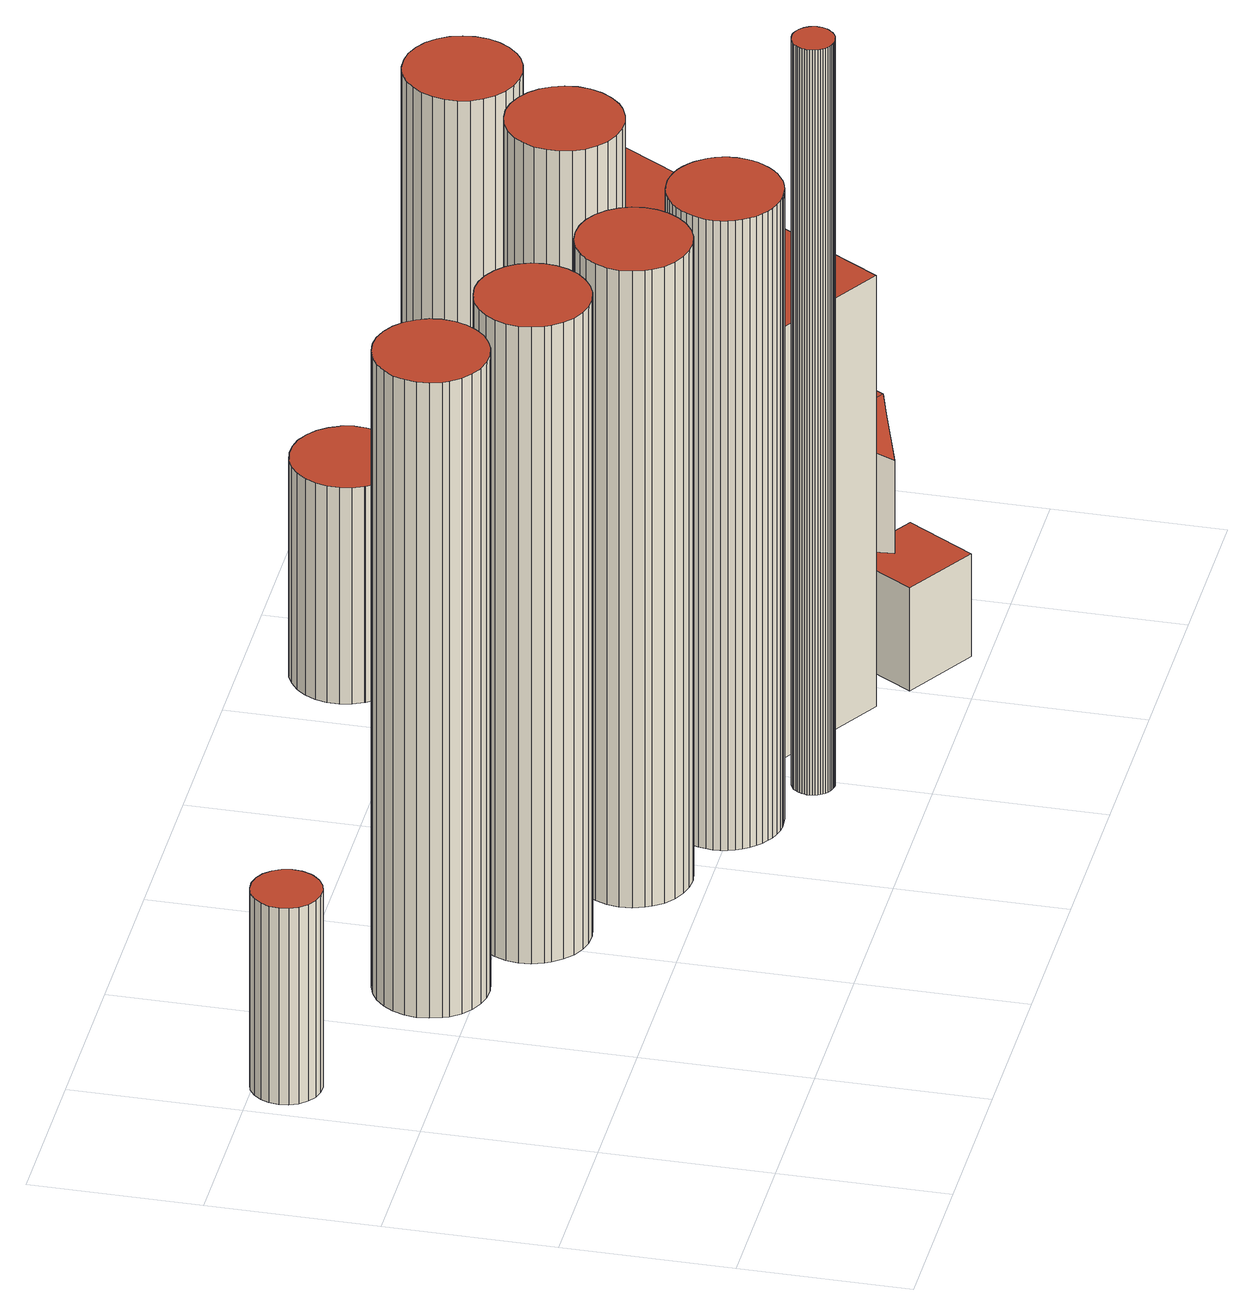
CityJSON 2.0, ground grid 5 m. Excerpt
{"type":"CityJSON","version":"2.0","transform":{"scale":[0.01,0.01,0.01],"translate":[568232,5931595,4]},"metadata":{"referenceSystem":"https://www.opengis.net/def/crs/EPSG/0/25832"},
"CityObjects":{
"building1":{"type":"Building","attributes":{"Grundfläche 2D":"3.207987","Grundhöhe NN":"4.654"},"geometry":[{"type":"Solid","lod":"3","boundaries":[[[[0,1,2,3,4,5,6,7,8,9,10,11,12,13,14,15,16,17,18,19,20,21,22]],[[23,24,5,4]],[[25,26,3,2]],[[26,23,4,3]],[[24,27,6,5]],[[27,28,7,6]],[[28,29,8,7]],[[29,30,9,8]],[[30,31,10,9]],[[31,32,11,10]],[[32,33,12,11]],[[33,34,13,12]],[[34,35,14,13]],[[35,36,15,14]],[[36,37,16,15]],[[37,38,17,16]],[[38,39,18,17]],[[39,40,19,18]],[[40,41,20,19]],[[41,42,21,20]],[[42,43,22,21]],[[43,44,0,22]],[[44,45,1,0]],[[45,25,2,1]],[[41,40,39,38,37,36,35,34,33,32,31,30,29,28,27,24,23,26,25,45,44,43,42]]]],"semantics":{"surfaces":[{"type":"RoofSurface"},{"type":"WallSurface"},{"type":"GroundSurface"}],"values":[[0,1,1,1,1,1,1,1,1,1,1,1,1,1,1,1,1,1,1,1,1,1,1,1,2]]}}]},
"building2":{"type":"Building","attributes":{"Grundfläche 2D":"8.494809","Grundhöhe NN":"4.865"},"geometry":[{"type":"Solid","lod":"3","boundaries":[[[[46,47,48,49,50,51,52,53,54,55,56,57,58,59,60,61,62,63,64,65,66,67,68,69,70,71,72,73,74]],[[75,76,55,54]],[[77,78,52,51]],[[78,79,53,52]],[[79,75,54,53]],[[76,80,56,55]],[[80,81,57,56]],[[81,82,58,57]],[[82,83,59,58]],[[83,84,60,59]],[[84,85,61,60]],[[85,86,62,61]],[[86,87,63,62]],[[87,88,64,63]],[[88,89,65,64]],[[89,90,66,65]],[[90,91,67,66]],[[91,92,68,67]],[[92,93,69,68]],[[93,94,70,69]],[[94,95,71,70]],[[95,96,72,71]],[[96,97,73,72]],[[97,98,74,73]],[[98,99,46,74]],[[99,100,47,46]],[[100,101,48,47]],[[101,102,49,48]],[[102,103,50,49]],[[103,77,51,50]],[[96,95,94,93,92,91,90,89,88,87,86,85,84,83,82,81,80,76,75,79,78,77,103,102,101,100,99,98,97]]]],"semantics":{"surfaces":[{"type":"RoofSurface"},{"type":"WallSurface"},{"type":"GroundSurface"}],"values":[[0,1,1,1,1,1,1,1,1,1,1,1,1,1,1,1,1,1,1,1,1,1,1,1,1,1,1,1,1,1,2]]}}]},
"building3":{"type":"Building","attributes":{"Grundfläche 2D":"8.494675","Grundhöhe NN":"4.834"},"geometry":[{"type":"Solid","lod":"3","boundaries":[[[[104,105,106,107,108,109,110,111,112,113,114,115,116,117,118,119,120,121,122,123,124,125,126,127,128,129,130,131,132]],[[116,115,133,134]],[[117,116,134,135]],[[118,117,135,136]],[[119,118,136,137]],[[120,119,137,138]],[[113,112,139,140]],[[114,113,140,141]],[[115,114,141,133]],[[121,120,138,142]],[[122,121,142,143]],[[123,122,143,144]],[[124,123,144,145]],[[125,124,145,146]],[[126,125,146,147]],[[127,126,147,148]],[[128,127,148,149]],[[129,128,149,150]],[[130,129,150,151]],[[131,130,151,152]],[[132,131,152,153]],[[104,132,153,154]],[[105,104,154,155]],[[106,105,155,156]],[[107,106,156,157]],[[108,107,157,158]],[[109,108,158,159]],[[110,109,159,160]],[[111,110,160,161]],[[112,111,161,139]],[[147,146,145,144,143,142,138,137,136,135,134,133,141,140,139,161,160,159,158,157,156,155,154,153,152,151,150,149,148]]]],"semantics":{"surfaces":[{"type":"RoofSurface"},{"type":"WallSurface"},{"type":"GroundSurface"}],"values":[[0,1,1,1,1,1,1,1,1,1,1,1,1,1,1,1,1,1,1,1,1,1,1,1,1,1,1,1,1,1,2]]}}]},
"building4":{"type":"Building","attributes":{"Grundfläche 2D":"8.496745","Grundhöhe NN":"4.826"},"geometry":[{"type":"Solid","lod":"3","boundaries":[[[[162,163,164,165,166,167,168,169,170,171,172,173,174,175,176,177,178,179,180,181,182,183,184,185,186,187,188,189,190]],[[191,192,169,168]],[[192,193,170,169]],[[193,194,171,170]],[[195,191,168,167]],[[196,197,164,163]],[[197,198,165,164]],[[198,199,166,165]],[[199,195,167,166]],[[194,200,172,171]],[[200,201,173,172]],[[201,202,174,173]],[[202,203,175,174]],[[203,204,176,175]],[[204,205,177,176]],[[205,206,178,177]],[[206,207,179,178]],[[207,208,180,179]],[[208,209,181,180]],[[209,210,182,181]],[[210,211,183,182]],[[211,212,184,183]],[[212,213,185,184]],[[213,214,186,185]],[[214,215,187,186]],[[215,216,188,187]],[[216,217,189,188]],[[217,218,190,189]],[[218,219,162,190]],[[219,196,163,162]],[[216,215,214,213,212,211,210,209,208,207,206,205,204,203,202,201,200,194,193,192,191,195,199,198,197,196,219,218,217]]]],"semantics":{"surfaces":[{"type":"RoofSurface"},{"type":"WallSurface"},{"type":"GroundSurface"}],"values":[[0,1,1,1,1,1,1,1,1,1,1,1,1,1,1,1,1,1,1,1,1,1,1,1,1,1,1,1,1,1,2]]}}]},
"building5":{"type":"Building","attributes":{"Grundfläche 2D":"8.459871","Grundhöhe NN":"4.849"},"geometry":[{"type":"Solid","lod":"3","boundaries":[[[[220,221,222,223,224,225,226,227,228,229,230,231,232,233,234,235,236,237,238,239,240,241,242,243,244,245,246,247,248,249,250,251,252,253,254,255,256,257,258,259,260,261,262,263,264,265,266,267,268,269]],[[270,271,230,229]],[[271,272,231,230]],[[272,273,232,231]],[[274,270,229,228]],[[275,276,226,225]],[[276,277,227,226]],[[277,274,228,227]],[[273,278,233,232]],[[278,279,234,233]],[[279,280,235,234]],[[280,281,236,235]],[[281,282,237,236]],[[282,283,238,237]],[[283,284,239,238]],[[284,285,240,239]],[[285,286,241,240]],[[286,287,242,241]],[[287,288,243,242]],[[288,289,244,243]],[[289,290,245,244]],[[290,291,246,245]],[[291,292,247,246]],[[292,293,248,247]],[[293,294,249,248]],[[294,295,250,249]],[[295,296,251,250]],[[296,297,252,251]],[[297,298,253,252]],[[298,299,254,253]],[[299,300,255,254]],[[300,301,256,255]],[[301,302,257,256]],[[302,303,258,257]],[[303,304,259,258]],[[304,305,260,259]],[[305,306,261,260]],[[306,307,262,261]],[[307,308,263,262]],[[308,309,264,263]],[[309,310,265,264]],[[310,311,266,265]],[[311,312,267,266]],[[312,313,268,267]],[[313,314,269,268]],[[314,315,220,269]],[[315,316,221,220]],[[316,317,222,221]],[[317,318,223,222]],[[318,319,224,223]],[[319,275,225,224]],[[312,311,310,309,308,307,306,305,304,303,302,301,300,299,298,297,296,295,294,293,292,291,290,289,288,287,286,285,284,283,282,281,280,279,278,273,272,271,270,274,277,276,275,319,318,317,316,315,314,313]]]],"semantics":{"surfaces":[{"type":"RoofSurface"},{"type":"WallSurface"},{"type":"GroundSurface"}],"values":[[0,1,1,1,1,1,1,1,1,1,1,1,1,1,1,1,1,1,1,1,1,1,1,1,1,1,1,1,1,1,1,1,1,1,1,1,1,1,1,1,1,1,1,1,1,1,1,1,1,1,1,2]]}}]},
"building6":{"type":"Building","attributes":{"Grundfläche 2D":"1.164163","Grundhöhe NN":"4.849"},"geometry":[{"type":"Solid","lod":"3","boundaries":[[[[320,321,322,323,324,325,326,327,328,329,330,331,332,333,334,335,336,337,338,339,340,341,342,343,344,345,346,347,348,349,350,351,352,353,354,355,356,357,358,359,360,361,362,363,364,365,366,367,368,369]],[[370,371,328,327]],[[371,372,329,328]],[[372,373,330,329]],[[374,370,327,326]],[[375,376,325,324]],[[376,374,326,325]],[[373,377,331,330]],[[377,378,332,331]],[[378,379,333,332]],[[379,380,334,333]],[[380,381,335,334]],[[381,382,336,335]],[[382,383,337,336]],[[383,384,338,337]],[[384,385,339,338]],[[385,386,340,339]],[[386,387,341,340]],[[387,388,342,341]],[[388,389,343,342]],[[389,390,344,343]],[[390,391,345,344]],[[391,392,346,345]],[[392,393,347,346]],[[393,394,348,347]],[[394,395,349,348]],[[395,396,350,349]],[[396,397,351,350]],[[397,398,352,351]],[[398,399,353,352]],[[399,400,354,353]],[[400,401,355,354]],[[401,402,356,355]],[[402,403,357,356]],[[403,404,358,357]],[[404,405,359,358]],[[405,406,360,359]],[[406,407,361,360]],[[407,408,362,361]],[[408,409,363,362]],[[409,410,364,363]],[[410,411,365,364]],[[411,412,366,365]],[[412,413,367,366]],[[413,414,368,367]],[[414,415,369,368]],[[415,416,320,369]],[[416,417,321,320]],[[417,418,322,321]],[[418,419,323,322]],[[419,375,324,323]],[[413,412,411,410,409,408,407,406,405,404,403,402,401,400,399,398,397,396,395,394,393,392,391,390,389,388,387,386,385,384,383,382,381,380,379,378,377,373,372,371,370,374,376,375,419,418,417,416,415,414]]]],"semantics":{"surfaces":[{"type":"RoofSurface"},{"type":"WallSurface"},{"type":"GroundSurface"}],"values":[[0,1,1,1,1,1,1,1,1,1,1,1,1,1,1,1,1,1,1,1,1,1,1,1,1,1,1,1,1,1,1,1,1,1,1,1,1,1,1,1,1,1,1,1,1,1,1,1,1,1,1,2]]}}]},
"building7":{"type":"Building","attributes":{"Grundfläche 2D":"8.789910","Grundhöhe NN":"4.830"},"geometry":[{"type":"Solid","lod":"3","boundaries":[[[[420,421,422,423,424,425,426,427,428,429,430,431,432,433,434,435,436,437,438,439,440,441,442,443,444,445,446,447,448]],[[449,450,423,422]],[[450,451,424,423]],[[452,449,422,421]],[[453,452,421,420]],[[451,454,425,424]],[[454,455,426,425]],[[455,456,427,426]],[[456,457,428,427]],[[457,458,429,428]],[[458,459,430,429]],[[459,460,431,430]],[[460,461,432,431]],[[461,462,433,432]],[[462,463,434,433]],[[463,464,435,434]],[[464,465,436,435]],[[465,466,437,436]],[[466,467,438,437]],[[467,468,439,438]],[[468,469,440,439]],[[469,470,441,440]],[[470,471,442,441]],[[471,472,443,442]],[[472,473,444,443]],[[473,474,445,444]],[[474,475,446,445]],[[475,476,447,446]],[[476,477,448,447]],[[477,453,420,448]],[[475,474,473,472,471,470,469,468,467,466,465,464,463,462,461,460,459,458,457,456,455,454,451,450,449,452,453,477,476]]]],"semantics":{"surfaces":[{"type":"RoofSurface"},{"type":"WallSurface"},{"type":"GroundSurface"}],"values":[[0,1,1,1,1,1,1,1,1,1,1,1,1,1,1,1,1,1,1,1,1,1,1,1,1,1,1,1,1,1,2]]}}]},
"building8":{"type":"Building","attributes":{"Grundfläche 2D":"8.791805","Grundhöhe NN":"4.825"},"geometry":[{"type":"Solid","lod":"3","boundaries":[[[[478,479,480,481,482,483,484,485,486,487,488,489,490,491,492,493,494,495,496,497,498,499,500,501,502,503,504,505,506]],[[507,508,484,483]],[[508,509,485,484]],[[510,507,483,482]],[[511,510,482,481]],[[509,512,486,485]],[[512,513,487,486]],[[513,514,488,487]],[[514,515,489,488]],[[515,516,490,489]],[[516,517,491,490]],[[517,518,492,491]],[[518,519,493,492]],[[519,520,494,493]],[[520,521,495,494]],[[521,522,496,495]],[[522,523,497,496]],[[523,524,498,497]],[[524,525,499,498]],[[525,526,500,499]],[[526,527,501,500]],[[527,528,502,501]],[[528,529,503,502]],[[529,530,504,503]],[[530,531,505,504]],[[531,532,506,505]],[[532,533,478,506]],[[533,534,479,478]],[[534,535,480,479]],[[535,511,481,480]],[[528,527,526,525,524,523,522,521,520,519,518,517,516,515,514,513,512,509,508,507,510,511,535,534,533,532,531,530,529]]]],"semantics":{"surfaces":[{"type":"RoofSurface"},{"type":"WallSurface"},{"type":"GroundSurface"}],"values":[[0,1,1,1,1,1,1,1,1,1,1,1,1,1,1,1,1,1,1,1,1,1,1,1,1,1,1,1,1,1,2]]}}]},
"building9":{"type":"Building","attributes":{"Grundfläche 2D":"7.939818","Grundhöhe NN":"4.804"},"geometry":[{"type":"Solid","lod":"3","boundaries":[[[[536,537,538,539,540,541,542,543,544,545,546,547,548,549,550,551,552,553,554,555,556,557,558,559,560,561,562,563,564,565]],[[566,567,540,539]],[[567,568,541,540]],[[568,569,542,541]],[[570,566,539,538]],[[571,570,538,537]],[[569,572,543,542]],[[572,573,544,543]],[[573,574,545,544]],[[574,575,546,545]],[[575,576,547,546]],[[576,577,548,547]],[[577,578,549,548]],[[578,579,550,549]],[[579,580,551,550]],[[580,581,552,551]],[[581,582,553,552]],[[582,583,554,553]],[[583,584,555,554]],[[584,585,556,555]],[[585,586,557,556]],[[586,587,558,557]],[[587,588,559,558]],[[588,589,560,559]],[[589,590,561,560]],[[590,591,592,563,562,561]],[[592,593,564,563]],[[593,594,565,564]],[[594,595,536,565]],[[595,571,537,536]],[[587,586,585,584,583,582,581,580,579,578,577,576,575,574,573,572,569,568,567,566,570,571,595,594,593,592,591,590,589,588]]]],"semantics":{"surfaces":[{"type":"RoofSurface"},{"type":"WallSurface"},{"type":"GroundSurface"}],"values":[[0,1,1,1,1,1,1,1,1,1,1,1,1,1,1,1,1,1,1,1,1,1,1,1,1,1,1,1,1,1,2]]}}]},
"building10":{"type":"Building","attributes":{"Grundfläche 2D":"68.302573","Grundhöhe NN":"4.759"},"geometry":[{"type":"Solid","lod":"3","boundaries":[[[[596,597,598,599,600,601,602,603,604,605,606,607,608,609,610,611,612,613,614,615,616,617,618,619,620,621,622,623,624,625,626,627,628,629,630,631,632,633,634,635,636,637,638]],[[639,640,641,642]],[[643,644,604,603]],[[644,645,605,604]],[[646,647,599,598]],[[647,648,600,599]],[[648,649,601,600]],[[649,650,602,601]],[[650,643,603,602]],[[645,651,606,605]],[[651,652,607,606]],[[652,653,608,607]],[[653,654,609,608]],[[654,655,610,609]],[[655,656,611,610]],[[656,657,612,611]],[[657,658,613,612]],[[658,659,614,613]],[[659,660,615,614]],[[660,661,616,615]],[[661,662,617,616]],[[662,663,618,617]],[[663,664,619,618]],[[664,665,620,619]],[[665,666,621,620]],[[666,667,622,621]],[[667,668,623,622]],[[668,669,624,623]],[[669,670,625,624]],[[670,671,626,625]],[[671,672,627,626]],[[672,673,628,627]],[[673,674,629,628]],[[674,675,630,629]],[[675,676,631,630]],[[676,677,632,631]],[[677,678,633,632]],[[678,679,634,633]],[[679,680,635,634]],[[680,681,636,635]],[[681,682,637,636]],[[682,683,638,637]],[[683,684,596,638]],[[684,685,597,596]],[[685,646,598,597]],[[686,687,642,641]],[[687,688,639,642]],[[688,689,640,639]],[[689,686,641,640]],[[681,680,679,678,677,676,675,674,673,672,671,670,669,668,667,666,665,664,663,662,661,660,659,658,657,656,655,654,653,652,651,645,644,643,650,649,648,647,646,685,684,683,682]],[[689,688,687,686]]]],"semantics":{"surfaces":[{"type":"RoofSurface"},{"type":"WallSurface"},{"type":"GroundSurface"}],"values":[[0,0,1,1,1,1,1,1,1,1,1,1,1,1,1,1,1,1,1,1,1,1,1,1,1,1,1,1,1,1,1,1,1,1,1,1,1,1,1,1,1,1,1,1,1,1,1,1,1,2,2]]}}]},
"building11":{"type":"Building","attributes":{"Grundfläche 2D":"20.044621","Grundhöhe NN":"4.759"},"geometry":[{"type":"Solid","lod":"3","boundaries":[[[[690,691,692,693,694]],[[690,694,695,696]],[[695,697,698,696]],[[697,699,700,698]],[[701,702,703,704,705,706,707]],[[705,692,691,690,708,709,706]],[[710,711,694,693,692,705,704,712]],[[695,694,711,713]],[[697,695,713,714]],[[699,697,714,715]],[[700,699,715,716]],[[690,696,717,708]],[[698,700,716,718]],[[696,698,718,717]],[[707,706,709,719]],[[701,707,719,720]],[[702,701,720,721]],[[703,702,721,722]],[[704,703,722,712]],[[712,722,721,720,719,709,708,717,718,716,715,714,713,711,710]]]],"semantics":{"surfaces":[{"type":"RoofSurface"},{"type":"WallSurface"},{"type":"GroundSurface"}],"values":[[0,0,0,0,0,1,1,1,1,1,1,1,1,1,1,1,1,1,1,2]]}}]}
},
"vertices":[
[139,1312,704],[167,1311,704],[194,1318,704],[219,1333,704],[238,1354,704],[244,1363,704],[254,1390,704],[257,1418,704],[251,1446,704],[238,1471,704],[218,1492,704],[194,1506,704],[166,1513,704],[138,1512,704],[111,1504,704],[87,1488,704],[69,1466,704],[57,1440,704],[54,1412,704],[58,1384,704],[69,1358,704],[88,1336,704],[111,1320,704],[238,1354,65],[244,1363,65],[194,1318,65],[219,1333,65],[254,1390,65],[257,1418,65],[251,1446,65],[238,1471,65],[218,1492,65],[194,1506,65],[166,1513,65],[138,1512,65],[111,1504,65],[87,1488,65],[69,1466,65],[57,1440,65],[54,1412,65],[58,1384,65],[69,1358,65],[88,1336,65],[111,1320,65],[139,1312,65],[167,1311,65],
[577,1231,2155],[557,1201,2155],[545,1167,2155],[540,1131,2155],[543,1095,2155],[554,1060,2155],[562,1043,2155],[584,1013,2155],[612,990,2155],[644,973,2155],[679,963,2155],[715,961,2155],[751,968,2155],[784,982,2155],[814,1002,2155],[838,1029,2155],[856,1061,2155],[867,1095,2155],[870,1132,2155],[865,1167,2155],[852,1201,2155],[832,1232,2155],[806,1257,2155],[774,1276,2155],[740,1288,2155],[704,1291,2155],[668,1287,2155],[634,1275,2155],[603,1256,2155],[612,990,87],[644,973,87],[554,1060,87],[562,1043,87],[584,1013,87],[679,963,87],[715,961,87],[751,968,87],[784,982,87],[814,1002,87],[838,1029,87],[856,1061,87],[867,1095,87],[870,1132,87],[865,1167,87],[852,1201,87],[832,1232,87],[806,1257,87],[774,1276,87],[740,1288,87],[704,1291,87],[668,1287,87],[634,1275,87],[603,1256,87],[577,1231,87],[557,1201,87],[545,1167,87],[540,1131,87],[543,1095,87],
[1009,1075,2155],[974,1064,2155],[944,1045,2155],[918,1019,2155],[898,989,2155],[885,955,2155],[880,919,2155],[883,883,2155],[894,848,2155],[903,831,2155],[925,802,2155],[952,778,2155],[984,761,2155],[1019,751,2155],[1055,750,2155],[1091,756,2155],[1125,770,2155],[1154,791,2155],[1179,817,2155],[1197,849,2155],[1207,884,2155],[1210,920,2155],[1205,956,2155],[1192,990,2155],[1172,1020,2155],[1146,1045,2155],[1115,1064,2155],[1081,1076,2155],[1045,1080,2155],[952,778,83],[984,761,83],[1019,751,83],[1055,750,83],[1091,756,83],[1125,770,83],[894,848,83],[903,831,83],[925,802,83],[1154,791,83],[1179,817,83],[1197,849,83],[1207,884,83],[1210,920,83],[1205,956,83],[1192,990,83],[1172,1020,83],[1146,1045,83],[1115,1064,83],[1081,1076,83],[1045,1080,83],[1009,1075,83],[974,1064,83],[944,1045,83],[918,1019,83],[898,989,83],[885,955,83],[880,919,83],[883,883,83],
[1258,811,2155],[1238,780,2155],[1226,746,2155],[1221,711,2155],[1224,674,2155],[1235,640,2155],[1244,622,2155],[1265,593,2155],[1293,570,2155],[1325,553,2155],[1360,543,2155],[1396,541,2155],[1432,547,2155],[1465,561,2155],[1495,582,2155],[1519,609,2155],[1537,641,2155],[1548,675,2155],[1551,711,2155],[1546,747,2155],[1533,781,2155],[1513,812,2155],[1487,837,2155],[1456,856,2155],[1421,867,2155],[1385,871,2155],[1349,867,2155],[1315,855,2155],[1284,836,2155],[1244,622,83],[1265,593,83],[1293,570,83],[1325,553,83],[1235,640,83],[1238,780,83],[1226,746,83],[1221,711,83],[1224,674,83],[1360,543,83],[1396,541,83],[1432,547,83],[1465,561,83],[1495,582,83],[1519,609,83],[1537,641,83],[1548,675,83],[1551,711,83],[1546,747,83],[1533,781,83],[1513,812,83],[1487,837,83],[1456,856,83],[1421,867,83],[1385,871,83],[1349,867,83],[1315,855,83],[1284,836,83],[1258,811,83],
[1581,443,2134],[1593,425,2134],[1606,410,2134],[1621,396,2134],[1638,384,2134],[1656,374,2134],[1675,367,2134],[1695,362,2134],[1716,359,2134],[1736,360,2134],[1757,362,2134],[1777,368,2134],[1796,375,2134],[1814,386,2134],[1831,398,2134],[1845,412,2134],[1858,428,2134],[1869,446,2134],[1878,464,2134],[1884,484,2134],[1888,504,2134],[1889,525,2134],[1887,546,2134],[1883,566,2134],[1877,586,2134],[1868,604,2134],[1856,621,2134],[1843,637,2134],[1828,651,2134],[1811,663,2134],[1793,673,2134],[1774,680,2134],[1754,685,2134],[1733,688,2134],[1712,687,2134],[1692,684,2134],[1672,679,2134],[1653,671,2134],[1635,661,2134],[1618,649,2134],[1604,635,2134],[1591,619,2134],[1580,601,2134],[1571,582,2134],[1565,563,2134],[1561,542,2134],[1560,522,2134],[1562,501,2134],[1566,481,2134],[1572,461,2134],[1736,360,85],[1757,362,85],[1777,368,85],[1796,375,85],[1716,359,85],[1656,374,85],[1675,367,85],[1695,362,85],[1814,386,85],[1831,398,85],[1845,412,85],[1858,428,85],[1869,446,85],[1878,464,85],[1884,484,85],[1888,504,85],[1889,525,85],[1887,546,85],[1883,566,85],[1877,586,85],[1868,604,85],[1856,621,85],[1843,637,85],[1828,651,85],[1811,663,85],[1793,673,85],[1774,680,85],[1754,685,85],[1733,688,85],[1712,687,85],[1692,684,85],[1672,679,85],[1653,671,85],[1635,661,85],[1618,649,85],[1604,635,85],[1591,619,85],[1580,601,85],[1571,582,85],[1565,563,85],[1561,542,85],[1560,522,85],[1562,501,85],[1566,481,85],[1572,461,85],[1581,443,85],[1593,425,85],[1606,410,85],[1621,396,85],[1638,384,85],
[1905,288,2510],[1910,282,2510],[1916,277,2510],[1923,273,2510],[1930,269,2510],[1937,267,2510],[1944,265,2510],[1952,264,2510],[1959,265,2510],[1967,266,2510],[1974,268,2510],[1981,271,2510],[1988,275,2510],[1994,280,2510],[1999,286,2510],[2004,292,2510],[2008,298,2510],[2011,305,2510],[2013,313,2510],[2014,320,2510],[2014,328,2510],[2013,336,2510],[2011,343,2510],[2009,350,2510],[2005,357,2510],[2001,363,2510],[1996,369,2510],[1990,374,2510],[1984,378,2510],[1977,382,2510],[1970,384,2510],[1962,386,2510],[1955,386,2510],[1947,386,2510],[1939,385,2510],[1932,383,2510],[1925,379,2510],[1918,375,2510],[1912,371,2510],[1907,365,2510],[1902,359,2510],[1899,353,2510],[1896,346,2510],[1894,338,2510],[1892,330,2510],[1892,323,2510],[1893,315,2510],[1895,308,2510],[1897,301,2510],[1901,294,2510],[1952,264,85],[1959,265,85],[1967,266,85],[1974,268,85],[1944,265,85],[1930,269,85],[1937,267,85],[1981,271,85],[1988,275,85],[1994,280,85],[1999,286,85],[2004,292,85],[2008,298,85],[2011,305,85],[2013,313,85],[2014,320,85],[2014,328,85],[2013,336,85],[2011,343,85],[2009,350,85],[2005,357,85],[2001,363,85],[1996,369,85],[1990,374,85],[1984,378,85],[1977,382,85],[1970,384,85],[1962,386,85],[1955,386,85],[1947,386,85],[1939,385,85],[1932,383,85],[1925,379,85],[1918,375,85],[1912,371,85],[1907,365,85],[1902,359,85],[1899,353,85],[1896,346,85],[1894,338,85],[1892,330,85],[1892,323,85],[1893,315,85],[1895,308,85],[1897,301,85],[1901,294,85],[1905,288,85],[1910,282,85],[1916,277,85],[1923,273,85],
[1857,834,2248],[1891,848,2248],[1914,864,2248],[1940,891,2248],[1959,922,2248],[1971,957,2248],[1975,993,2248],[1971,1029,2248],[1959,1064,2248],[1940,1096,2248],[1915,1122,2248],[1885,1142,2248],[1851,1156,2248],[1815,1162,2248],[1778,1159,2248],[1743,1149,2248],[1711,1132,2248],[1683,1108,2248],[1662,1078,2248],[1647,1045,2248],[1640,1009,2248],[1640,972,2248],[1649,937,2248],[1665,904,2248],[1688,875,2248],[1716,852,2248],[1749,836,2248],[1785,827,2248],[1821,826,2248],[1914,864,83],[1940,891,83],[1959,922,83],[1891,848,83],[1857,834,83],[1971,957,83],[1975,993,83],[1971,1029,83],[1959,1064,83],[1940,1096,83],[1915,1122,83],[1885,1142,83],[1851,1156,83],[1815,1162,83],[1778,1159,83],[1743,1149,83],[1711,1132,83],[1683,1108,83],[1662,1078,83],[1647,1045,83],[1640,1009,83],[1640,972,83],[1649,937,83],[1665,904,83],[1688,875,83],[1716,852,83],[1749,836,83],[1785,827,83],[1821,826,83],
[1941,1166,2248],[1976,1157,2248],[2013,1156,2248],[2049,1163,2248],[2082,1178,2248],[2106,1194,2248],[2131,1221,2248],[2150,1252,2248],[2162,1286,2248],[2166,1323,2248],[2162,1359,2248],[2151,1394,2248],[2132,1425,2248],[2107,1452,2248],[2076,1472,2248],[2042,1486,2248],[2006,1491,2248],[1969,1489,2248],[1934,1479,2248],[1902,1461,2248],[1875,1437,2248],[1853,1408,2248],[1838,1374,2248],[1831,1338,2248],[1832,1302,2248],[1840,1266,2248],[1856,1233,2248],[1879,1205,2248],[1908,1182,2248],[2106,1194,83],[2131,1221,83],[2150,1252,83],[2082,1178,83],[2049,1163,83],[2162,1286,83],[2166,1323,83],[2162,1359,83],[2151,1394,83],[2132,1425,83],[2107,1452,83],[2076,1472,83],[2042,1486,83],[2006,1491,83],[1969,1489,83],[1934,1479,83],[1902,1461,83],[1875,1437,83],[1853,1408,83],[1838,1374,83],[1831,1338,83],[1832,1302,83],[1840,1266,83],[1856,1233,83],[1879,1205,83],[1908,1182,83],[1941,1166,83],[1976,1157,83],[2013,1156,83],
[2078,1688,784],[2085,1653,784],[2100,1621,784],[2101,1619,784],[2123,1591,784],[2150,1568,784],[2182,1552,784],[2217,1544,784],[2253,1543,784],[2288,1551,784],[2320,1566,784],[2348,1588,784],[2371,1615,784],[2387,1647,784],[2395,1682,784],[2396,1717,784],[2388,1752,784],[2373,1785,784],[2352,1813,784],[2324,1836,784],[2292,1852,784],[2258,1860,784],[2222,1861,784],[2187,1854,784],[2155,1839,784],[2126,1817,784],[2118,1808,784],[2104,1790,784],[2087,1758,784],[2079,1724,784],[2101,1619,80],[2123,1591,80],[2150,1568,80],[2182,1552,80],[2100,1621,80],[2085,1653,80],[2217,1544,80],[2253,1543,80],[2288,1551,80],[2320,1566,80],[2348,1588,80],[2371,1615,80],[2387,1647,80],[2395,1682,80],[2396,1717,80],[2388,1752,80],[2373,1785,80],[2352,1813,80],[2324,1836,80],[2292,1852,80],[2258,1860,80],[2222,1861,80],[2187,1854,80],[2155,1839,80],[2126,1817,80],[2118,1808,80],[2104,1790,80],[2087,1758,80],[2079,1724,80],[2078,1688,80],
[3149,900,1085],[3176,903,1085],[3202,911,1085],[3226,922,1085],[3238,929,1085],[3254,941,1085],[3268,955,1085],[3287,975,1085],[3301,997,1085],[3311,1022,1085],[3318,1048,1085],[3321,1075,1085],[3319,1102,1085],[3314,1129,1085],[3305,1154,1085],[3292,1177,1085],[3276,1199,1085],[3257,1218,1085],[3235,1234,1085],[3211,1246,1085],[3185,1255,1085],[3159,1259,1085],[3132,1260,1085],[3105,1257,1085],[3079,1250,1085],[3055,1238,1085],[3032,1224,1085],[3012,1206,1085],[2994,1186,1085],[2980,1162,1085],[2970,1138,1085],[2963,1112,1085],[2960,1085,1085],[2962,1058,1085],[2967,1032,1085],[2976,1006,1085],[2989,983,1085],[3005,961,1085],[3024,942,1085],[3046,926,1085],[3070,914,1085],[3096,905,1085],[3122,901,1085],[2620,1539,1479],[1984,491,1479],[2390,245,1479],[3026,1293,1479],[3287,975,76],[3301,997,76],[3311,1022,76],[3202,911,76],[3226,922,76],[3238,929,76],[3254,941,76],[3268,955,76],[3318,1048,76],[3321,1075,76],[3319,1102,76],[3314,1129,76],[3305,1154,76],[3292,1177,76],[3276,1199,76],[3257,1218,76],[3235,1234,76],[3211,1246,76],[3185,1255,76],[3159,1259,76],[3132,1260,76],[3105,1257,76],[3079,1250,76],[3055,1238,76],[3032,1224,76],[3012,1206,76],[2994,1186,76],[2980,1162,76],[2970,1138,76],[2963,1112,76],[2960,1085,76],[2962,1058,76],[2967,1032,76],[2976,1006,76],[2989,983,76],[3005,961,76],[3024,942,76],[3046,926,76],[3070,914,76],[3096,905,76],[3122,901,76],[3149,900,76],[3176,903,76],[2390,245,76],[3026,1293,76],[2620,1539,76],[1984,491,76],
[2636,460,793],[2646,350,751],[2655,251,713],[2796,306,769],[2858,329,793],[2966,512,793],[2744,643,793],[3039,717,557],[2894,803,557],[3117,850,557],[2972,936,557],[2489,172,410],[2698,45,410],[2820,244,410],[2749,288,410],[2655,251,410],[2646,350,410],[2611,372,410],[2636,460,76],[2646,350,76],[2796,306,76],[2858,329,76],[2749,288,76],[2966,512,76],[3039,717,76],[3117,850,76],[2972,936,76],[2744,643,76],[2894,803,76],[2611,372,76],[2489,172,76],[2698,45,76],[2820,244,76]
]}
